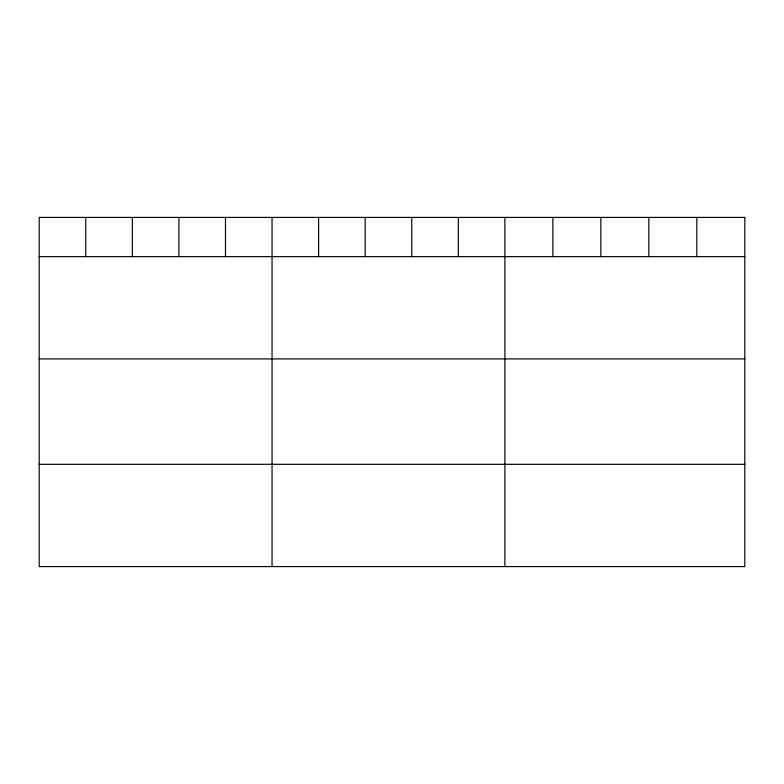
<?xml version="1.0" encoding="UTF-8"?>
<svg xmlns="http://www.w3.org/2000/svg" width="784" height="784" viewBox="0 0 784 784"><rect width="100%" height="100%" fill="white"/><g stroke="black" fill="none" stroke-linecap="round" stroke-linejoin="round"><path stroke-width="1.18" d="M39.2 256.642L744.8 256.642M39.2 358.915L744.8 358.915M39.2 464.304L744.8 464.304M696.819 217.423L696.819 256.642M648.838 217.423L648.838 256.642M600.858 217.423L600.858 256.642M552.877 217.423L552.877 256.642M504.896 217.423L504.896 566.577M458.326 217.423L458.326 256.642M411.757 217.423L411.757 256.642M365.187 217.423L365.187 256.642M318.618 217.423L318.618 256.642M272.048 217.423L272.048 566.577M225.478 217.423L225.478 256.642M178.909 217.423L178.909 256.642M132.339 217.423L132.339 256.642M85.77 217.423L85.77 256.642M744.8 217.423L39.2 217.423L39.2 566.577L744.8 566.577L744.8 217.423"/></g></svg>
